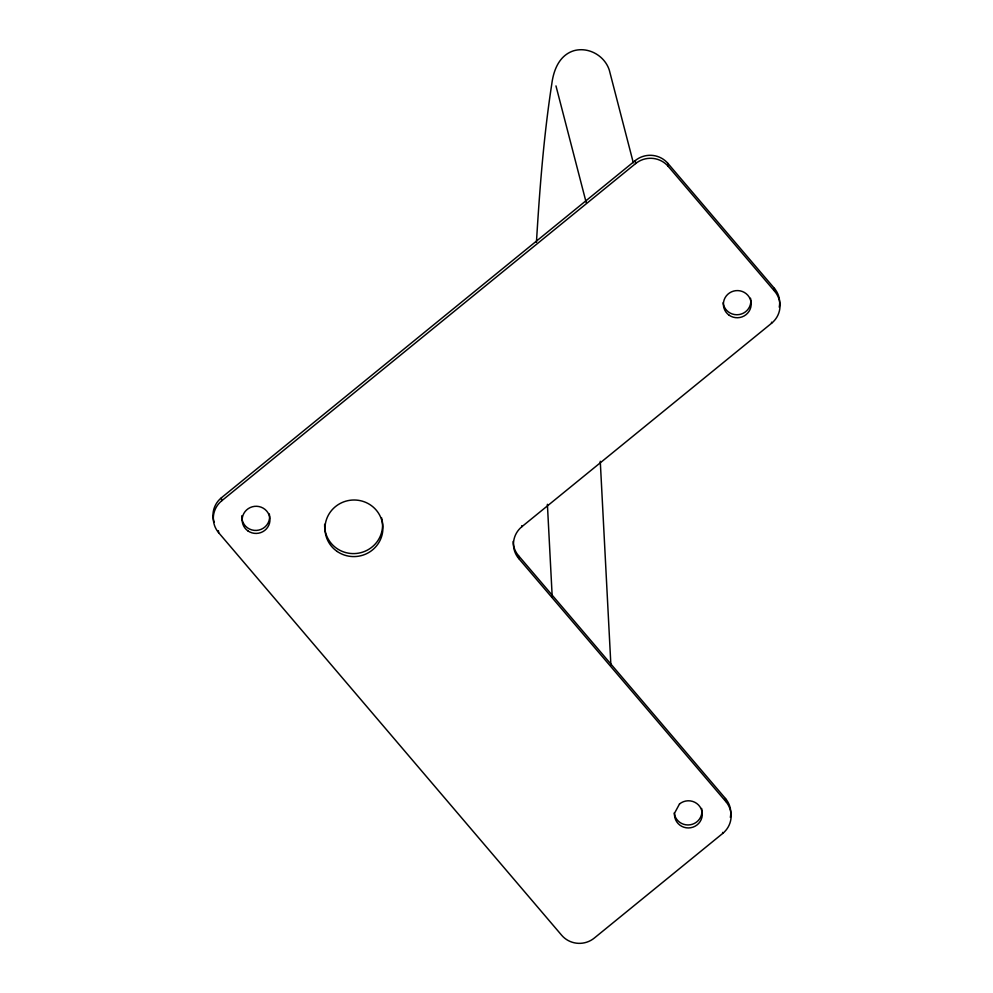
<?xml version="1.0" encoding="UTF-8"?>
<svg xmlns="http://www.w3.org/2000/svg" width="993" height="993" viewBox="0 0 993 993"><rect width="100%" height="100%" fill="white"/><g stroke="black" fill="none" stroke-linecap="round" stroke-linejoin="round"><path stroke-width="1.49" d="M536.431 242.342C539.658 189.39 543.68 136.364 551.798 83.896C553.56 70.093 559.295 55.236 573.855 50.717C588.564 46.572 604.65 55.707 609.305 70.131L633.311 162.778M214.116 522.293A23.174 22.628 -6.4 0 1 221.365 497.816L635.272 160.581A23.174 22.628 -6.4 0 1 667.904 163.398L774.354 288.33A23.174 22.628 -6.4 0 1 779.244 307.172M218.646 532.695A23.174 22.628 -6.4 0 1 221.7 500.807L635.607 163.572A23.174 22.628 -6.4 0 1 668.239 166.39L774.689 291.321A23.174 22.628 -6.4 0 1 771.635 323.209L521.859 526.712A23.174 22.628 -6.4 0 0 518.805 558.6L725.809 801.525A23.174 22.628 -6.4 0 1 722.743 833.412L594.286 938.075A23.174 22.628 -6.4 0 1 561.666 935.257L218.646 532.695L218.423 530.696M513.145 541.421A23.174 22.628 -6.4 0 0 518.47 555.608L725.473 798.533A23.174 22.628 -6.4 0 1 730.351 817.376M586.205 202.609L555.968 85.907M774.354 288.33L774.689 291.321M771.524 322.204L771.635 323.209M667.904 163.398L668.239 166.39M725.473 798.533L725.809 801.525M722.631 832.407L722.743 833.412M635.272 160.581L635.607 163.572M521.747 525.707L521.859 526.712M518.47 555.608L518.805 558.6M221.365 497.816L221.7 500.807M600.269 461.286L610.894 665.273M547.391 504.295L552.22 597.029M381.56 517.75A28.971 28.288 -6.4 0 1 356.822 553.411A28.971 28.288 -6.4 0 1 324.661 524.267M701.641 808.426A13.902 13.579 -6.4 0 1 690.296 824.773A13.902 13.579 -6.4 0 1 674.235 812.944M269.314 513.902A13.902 13.579 -6.4 0 1 256.566 530.411A13.902 13.579 -6.4 0 1 241.882 515.665M750.522 298.223A13.902 13.579 -6.4 0 1 739.189 314.558A13.902 13.579 -6.4 0 1 723.127 302.741M679.51 803.958L674.545 813.168A13.902 13.579 -6.4 0 0 690.718 827.74A13.902 13.579 -6.4 0 0 701.021 808.637A13.902 13.579 -6.4 0 0 679.51 803.958M337.186 551.463A28.971 28.288 -6.4 0 0 382.777 530.783A28.971 28.288 -6.4 0 0 341.853 502.644A28.971 28.288 -6.4 0 0 337.186 551.463M248.014 530.97A13.902 13.579 -6.4 0 0 269.897 521.04A13.902 13.579 -6.4 0 0 250.261 507.535A13.902 13.579 -6.4 0 0 248.014 530.97M729.234 315.277A13.902 13.579 -6.4 0 0 751.118 305.36A13.902 13.579 -6.4 0 0 731.481 291.855A13.902 13.579 -6.4 0 0 729.234 315.277"/></g></svg>
